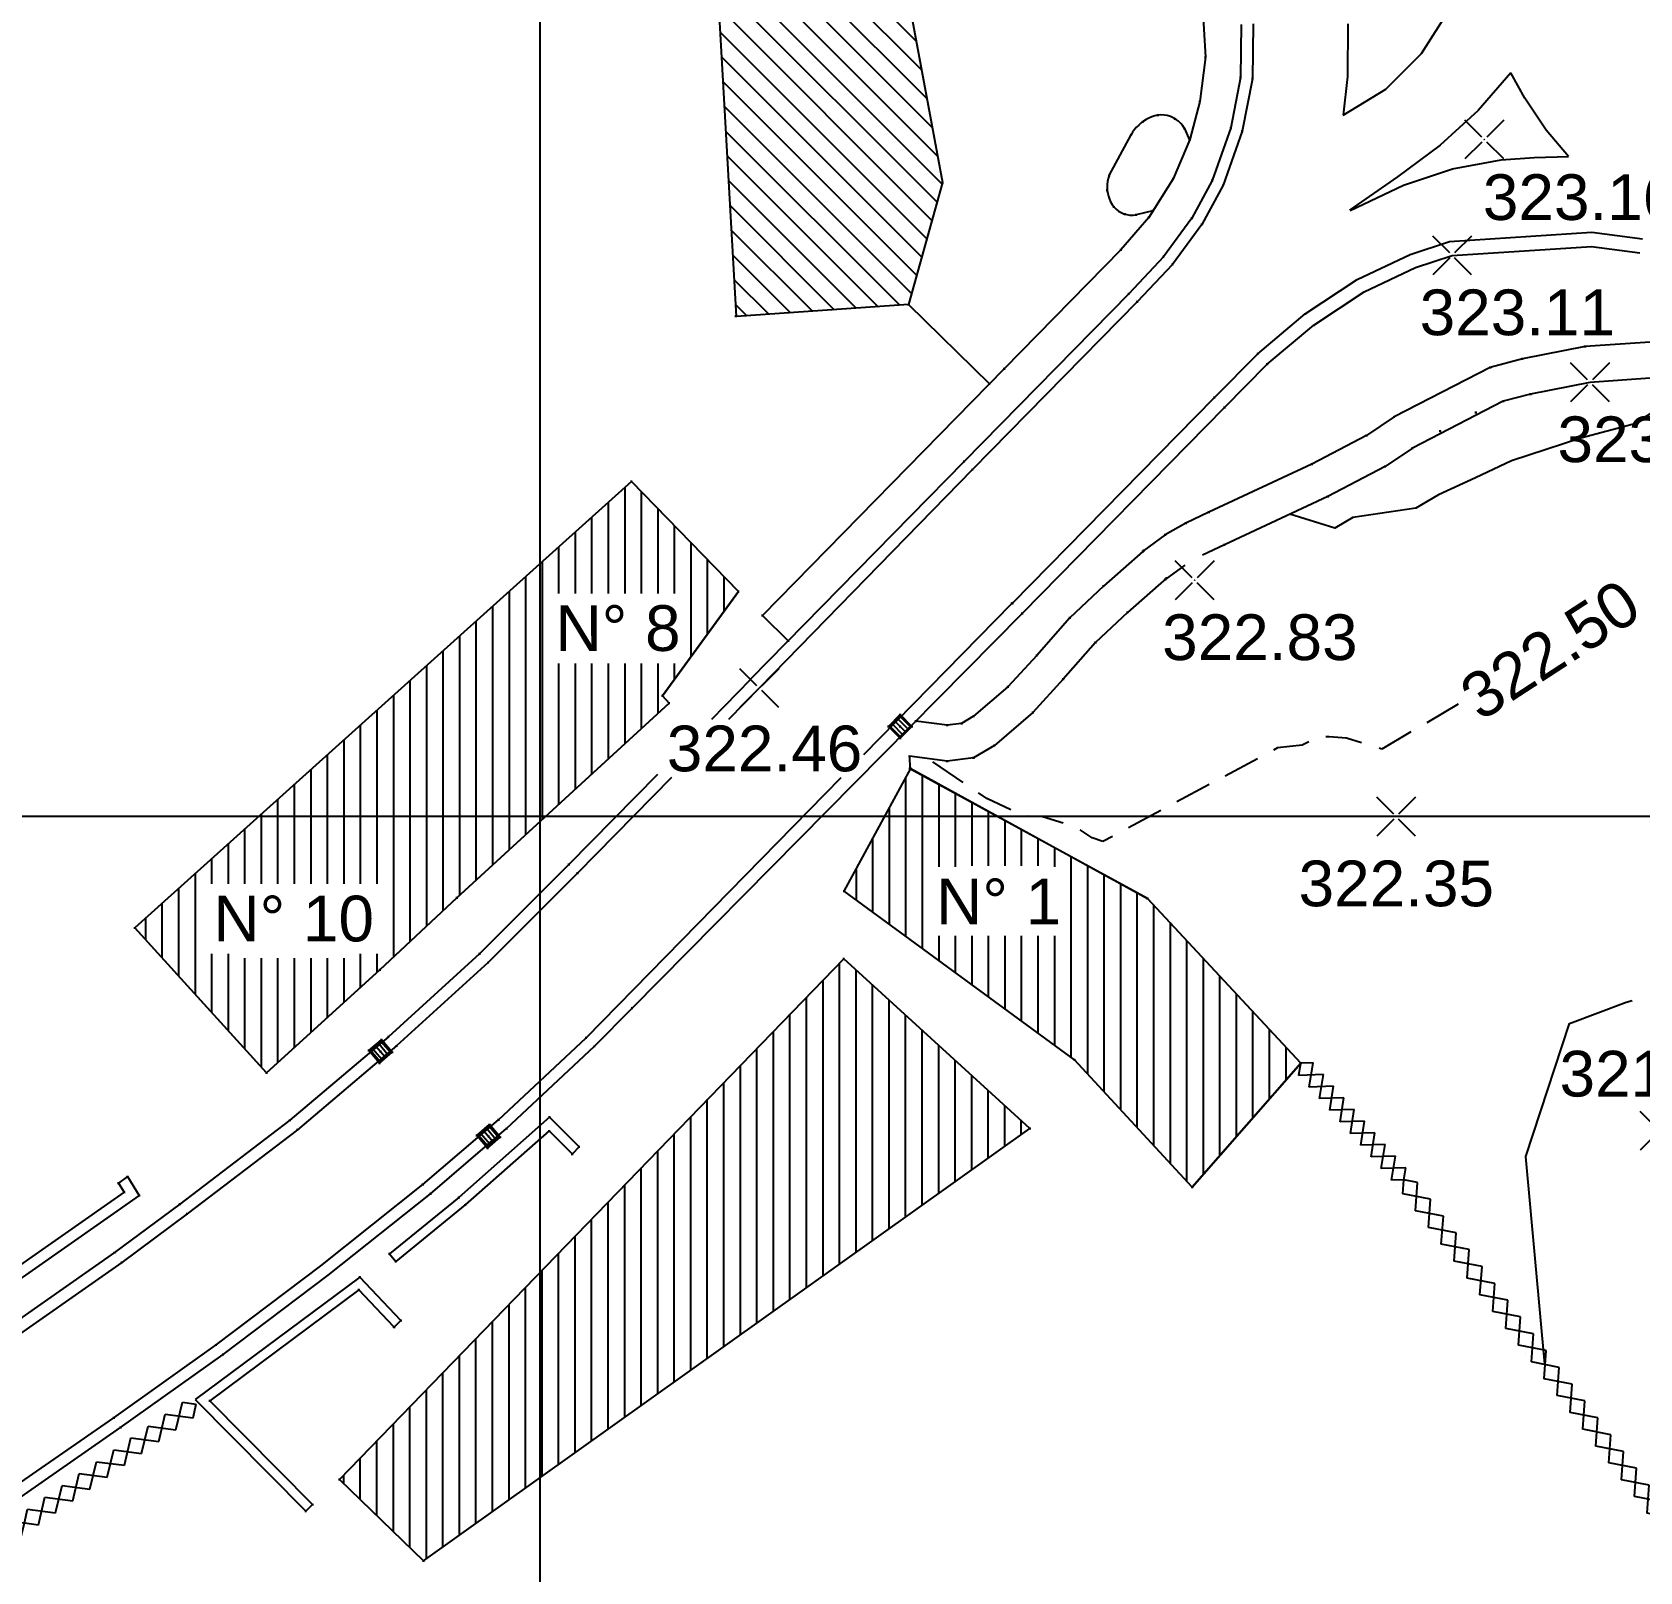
# Model space of a CAD drawing. Extents: x 109417 to 110207, y -57085 to -56659.
# Drawn here: x 109631.1 to 109697, y -56907.7 to -56844.6 of the extents above; entities that cross this region are included whole.
import ezdxf
from ezdxf.enums import TextEntityAlignment as Align

# ---------------------------------------------------------------- set-up
doc = ezdxf.new("R2010")
doc.units = 0
doc.header["$MEASUREMENT"] = 0
doc.linetypes.add('TRATTEGGIATA2', pattern=[0.375, 0.25, -0.125])
for name, color, linetype in [('Bati', 7, 'Continuous'), ('Canalisation', 7, 'Continuous'), ('CLOTURE', 7, 'Continuous'), ('Coordinate', 2, 'Continuous'), ('Curve livello', 2, 'Continuous'), ('curve livello 1m', 2, 'Continuous'), ('LIN018CO', 6, 'Continuous'), ('LIN035CO', 1, 'Continuous'), ('TEXT035', 1, 'Continuous'), ('Voirie', 7, 'Continuous')]:
    doc.layers.add(name, color=color, linetype=linetype)
doc.styles.add('ARIAL', font='arial.ttf')

# ---------------------------------------------------------------- blocks, each defined once
blk = doc.blocks.new('GRILLAGE')
at = {"color": 0}
for p, q in [((0, 0.385), (0, 0.385)), ((0, 0), (0.385, 0.385)), ((0, 0), (0.385, -0.385)), ((0.385, 0.385), (1.16, -0.385)), ((0.385, -0.385), (1.16, 0.385)), ((1.16, -0.385), (1.93, 0.385)), ((1.16, 0.385), (1.93, -0.385)), ((1.93, 0.385), (2.705, -0.385)), ((1.93, -0.385), (2.705, 0.385)), ((2.705, -0.385), (3.475, 0.385)), ((2.705, 0.385), (3.475, -0.385)), ((3.475, 0.385), (4.255, -0.385)), ((3.475, -0.385), (4.255, 0.385)), ((4.255, -0.385), (5.025, 0.385)), ((4.255, 0.385), (5.025, -0.385)), ((5.025, 0.385), (5.8, -0.385)), ((5.025, -0.385), (5.8, 0.385)), ((5.8, -0.385), (6.57, 0.385)), ((5.8, 0.385), (6.57, -0.385)), ((6.57, 0.385), (7.345, -0.385)), ((6.57, -0.385), (7.345, 0.385)), ((7.345, 0.385), (7.73, 0)), ((7.345, -0.385), (7.73, 0))]:
    blk.add_line(p, q, dxfattribs=at)
blk = doc.blocks.new('INVISIBLE')
at = {"color": 0}
for p, q in [((-0.037, 0), (0.037, 0)), ((0, -0.037), (0, 0.037))]:
    blk.add_line(p, q, dxfattribs=at)
at = {"flags": 1}
for tag, p in [('POINTNUMBER', (0, 0)), ('COMMENT', (0, -1.25))]:
    blk.add_attdef(tag, p, '', height=1, dxfattribs=at)
blk = doc.blocks.new('quote')
at = {"layer": 'LIN018CO'}
for p, q in [((0.0007, 0.0007), (-0.0007, -0.0007)), ((0.0007, -0.0007), (-0.0007, 0.0007))]:
    blk.add_line(p, q, dxfattribs=at)
at = {"layer": 'LIN035CO'}
for p, q in [((-0.0133, 0.0133), (-0.1061, 0.1061)), ((0.1061, 0.1061), (0.0133, 0.0133)), ((-0.0133, -0.0133), (-0.1061, -0.1061)), ((0.1061, -0.1061), (0.0133, -0.0133))]:
    blk.add_line(p, q, dxfattribs=at)
at = {"layer": 'TEXT035', "style": 'ARIAL'}
blk.add_attdef('VALORE', text='', height=0.25, dxfattribs=at).set_placement((0, 0.3299), align=Align.CENTER)

msp = doc.modelspace()

# ---------------------------------------------------------------- hatches: boundary and pattern name
at = {"layer": 'Bati'}
h = msp.add_hatch(dxfattribs=at)
h.set_pattern_fill('VERTICAL', color=0, angle=-90, style=0, pattern_type=0)
h.set_pattern_definition([(315, (109699.3919, -56900.9921), (0.478947, 0.478947), [])])
h.paths.add_polyline_path([(109658.601, -56832.344), (109662.717, -56830.624), (109663.03, -56830.486), (109666.952, -56843.034), (109668.396, -56850.764), (109666.994, -56855.767), (109659.943, -56856.252)])
h = msp.add_hatch(dxfattribs=at)
h.set_pattern_fill('VIDE', color=0, angle=-90, style=0, pattern_type=0)
h.set_pattern_definition([(270, (109699.3919, -56900.9921), (0.677333, 8e-09), [])])
h.paths.add_polyline_path([(109671.971, -56889.54), (109664.342, -56882.586), (109643.677, -56903.934), (109647.125, -56907.272)])

# ---------------------------------------------------------------- linework, layer by layer
at = {"layer": 'Bati', "linetype": 'Continuous'}
for p, q in [((109666.952, -56843.034, 323.151), (109668.396, -56850.764, 323.081)), ((109668.396, -56850.764, 323.081), (109666.994, -56855.767, 323.561)), ((109666.994, -56855.767, 323.561), (109659.943, -56856.252, 324.374)), ((109655.641, -56863.015, 323.93), (109660.024, -56867.522, 323.228)), ((109660.024, -56867.522, 323.228), (109656.92, -56871.799, 323.15)), ((109657.183, -56872.1, 322.596), (109648.485, -56880.085, 322.697)), ((109656.92, -56871.799, 323.15), (109657.183, -56872.1, 322.596)), ((109664.36, -56879.809, 322.506), (109667.088, -56874.783, 322.503)), ((109676.792, -56880.11, 322.546), (109667.048, -56874.801, 322.507)), ((109648.485, -56880.085, 322.697), (109645.329, -56883.034, 322.728)), ((109673.807, -56886.725, 322.542), (109664.36, -56879.809, 322.506)), ((109683.081, -56886.872, 322.343), (109676.792, -56880.11, 322.546)), ((109640.69, -56887.257, 323.875), (109635.288, -56881.322, 323.875)), ((109671.971, -56889.54, 322.563), (109664.342, -56882.586, 322.546)), ((109645.329, -56883.034, 322.728), (109640.69, -56887.257, 323.875)), ((109678.631, -56891.945, 322.264), (109673.807, -56886.725, 322.542)), ((109678.631, -56891.945, 322.264), (109683.081, -56886.872, 322.343)), ((109652.286, -56889.08, 322.596), (109648.566, -56892.367, 322.916)), ((109653.496, -56890.293, 322.868), (109652.286, -56889.08, 322.596)), ((109652.269, -56889.643, 322.596), (109648.832, -56892.68, 322.916)), ((109653.206, -56890.583, 322.868), (109652.269, -56889.643, 322.596)), ((109653.496, -56890.293, 322.868), (109653.21, -56890.591, 322.876)), ((109634.617, -56891.787, 323.709), (109634.849, -56892.159, 323.712)), ((109634.991, -56891.517, 323.687), (109634.621, -56891.784, 323.709)), ((109634.991, -56891.517, 323.687), (109635.469, -56892.286, 323.712)), ((109634.849, -56892.159, 323.712), (109620.13, -56902.455, 324.119)), ((109635.469, -56892.286, 323.712), (109620.392, -56902.833, 324.119)), ((109648.566, -56892.367, 322.916), (109645.723, -56894.684, 322.974)), ((109648.832, -56892.68, 322.916), (109645.982, -56895.002, 322.974)), ((109645.723, -56894.684, 322.974), (109645.982, -56895.002, 322.974)), ((109644.513, -56895.642, 322.984), (109637.767, -56900.661, 323.054)), ((109646.191, -56897.41, 322.99), (109644.513, -56895.642, 322.984)), ((109644.468, -56896.161, 322.984), (109638.36, -56900.706, 323.054)), ((109645.908, -56897.678, 322.99), (109644.468, -56896.161, 322.984)), ((109646.191, -56897.41, 322.99), (109645.915, -56897.687, 322.98)), ((109637.767, -56900.661, 323.054), (109642.291, -56905.24, 322.603)), ((109638.36, -56900.706, 323.054), (109642.569, -56904.966, 322.603)), ((109643.677, -56903.934, 323.199), (109647.125, -56907.272, 323.199)), ((109642.569, -56904.966, 322.603), (109642.291, -56905.24, 322.603))]:
    msp.add_line(p, q, dxfattribs=at)
at = {"layer": 'Bati', "color": 0}
for p, q in [((109655.365, -56863.263), (109655.365, -56867.605)), ((109656.043, -56863.428), (109656.043, -56867.605)), ((109654.688, -56863.872), (109654.688, -56867.605)), ((109656.72, -56864.124), (109656.72, -56867.605)), ((109654.011, -56864.482), (109654.011, -56867.605)), ((109657.397, -56864.821), (109657.397, -56867.605)), ((109653.333, -56865.091), (109653.333, -56867.605)), ((109658.075, -56865.517), (109658.075, -56870.208)), ((109652.656, -56865.7), (109652.656, -56867.605)), ((109658.752, -56866.214), (109658.752, -56869.275)), ((109651.301, -56866.919), (109651.301, -56877.5)), ((109651.979, -56866.309), (109651.979, -56876.878)), ((109659.429, -56866.91), (109659.429, -56868.342)), ((109650.624, -56867.528), (109650.624, -56878.122)), ((109649.947, -56868.137), (109649.947, -56878.743)), ((109649.269, -56868.746), (109649.269, -56879.365)), ((109648.592, -56869.356), (109648.592, -56879.987)), ((109647.915, -56869.965), (109647.915, -56880.618)), ((109647.237, -56870.574), (109647.237, -56881.251)), ((109652.656, -56870.477), (109652.656, -56876.256)), ((109653.333, -56870.477), (109653.333, -56875.634)), ((109654.011, -56870.477), (109654.011, -56875.013)), ((109654.688, -56870.477), (109654.688, -56874.391)), ((109655.365, -56870.477), (109655.365, -56873.769)), ((109656.043, -56870.477), (109656.043, -56873.147)), ((109656.72, -56870.477), (109656.72, -56872.525)), ((109657.397, -56870.477), (109657.397, -56871.142)), ((109646.56, -56871.183), (109646.56, -56881.884)), ((109645.883, -56871.792), (109645.883, -56882.517)), ((109645.205, -56872.402), (109645.205, -56879.513)), ((109644.528, -56873.011), (109644.528, -56879.513)), ((109643.851, -56873.62), (109643.851, -56879.513)), ((109642.496, -56874.839), (109642.496, -56879.513)), ((109643.173, -56874.229), (109643.173, -56879.513)), ((109641.819, -56875.448), (109641.819, -56879.513)), ((109666.88, -56875.167), (109666.88, -56881.654)), ((109667.557, -56875.04), (109667.557, -56882.149)), ((109668.235, -56875.412), (109668.235, -56878.819)), ((109641.141, -56876.057), (109641.141, -56879.513)), ((109668.912, -56875.784), (109668.912, -56878.819)), ((109669.589, -56876.156), (109669.589, -56878.777)), ((109640.464, -56876.666), (109640.464, -56879.513)), ((109666.203, -56876.415), (109666.203, -56881.158)), ((109670.267, -56876.528), (109670.267, -56878.777)), ((109639.787, -56877.275), (109639.787, -56879.513)), ((109670.944, -56876.9), (109670.944, -56878.777)), ((109671.621, -56877.271), (109671.621, -56878.777)), ((109639.109, -56877.885), (109639.109, -56879.513)), ((109665.525, -56877.663), (109665.525, -56880.662)), ((109672.299, -56877.643), (109672.299, -56878.777)), ((109672.976, -56878.015), (109672.976, -56878.819)), ((109638.432, -56878.494), (109638.432, -56879.513)), ((109673.653, -56878.387), (109673.653, -56886.612)), ((109674.331, -56878.759), (109674.331, -56887.291)), ((109637.755, -56879.103), (109637.755, -56884.032)), ((109664.848, -56878.911), (109664.848, -56880.166)), ((109675.008, -56879.13), (109675.008, -56888.024)), ((109637.077, -56879.712), (109637.077, -56883.288)), ((109675.685, -56879.502), (109675.685, -56888.757)), ((109676.363, -56879.874), (109676.363, -56889.49)), ((109636.4, -56880.322), (109636.4, -56882.544)), ((109677.04, -56880.376), (109677.04, -56890.223)), ((109635.723, -56880.931), (109635.723, -56881.8)), ((109677.717, -56881.105), (109677.717, -56890.956)), ((109668.235, -56881.644), (109668.235, -56882.645)), ((109668.912, -56881.644), (109668.912, -56883.141)), ((109669.589, -56881.644), (109669.589, -56883.637)), ((109670.267, -56881.644), (109670.267, -56884.133)), ((109670.944, -56881.644), (109670.944, -56884.629)), ((109671.621, -56881.644), (109671.621, -56885.125)), ((109672.299, -56881.644), (109672.299, -56885.621)), ((109672.976, -56881.644), (109672.976, -56886.116)), ((109678.395, -56881.833), (109678.395, -56891.689)), ((109638.432, -56882.385), (109638.432, -56884.776)), ((109639.109, -56882.385), (109639.109, -56885.52)), ((109639.787, -56882.558), (109639.787, -56886.264)), ((109640.464, -56882.558), (109640.464, -56887.008)), ((109641.141, -56882.558), (109641.141, -56886.846)), ((109641.819, -56882.558), (109641.819, -56886.23)), ((109642.496, -56882.558), (109642.496, -56885.613)), ((109643.173, -56882.558), (109643.173, -56884.997)), ((109643.851, -56882.558), (109643.851, -56884.38)), ((109644.528, -56882.385), (109644.528, -56883.763)), ((109645.205, -56882.385), (109645.205, -56883.147)), ((109679.072, -56882.561), (109679.072, -56891.443)), ((109679.749, -56883.289), (109679.749, -56890.67)), ((109680.427, -56884.018), (109680.427, -56889.898)), ((109681.104, -56884.746), (109681.104, -56889.126)), ((109681.781, -56885.474), (109681.781, -56888.354)), ((109682.459, -56886.203), (109682.459, -56887.582))]:
    msp.add_line(p, q, dxfattribs=at)
at = {"layer": 'Bati', "linetype": 'Continuous'}
for points in [[(109658.601, -56832.344, 325.217), (109662.717, -56830.624, 325.217), (109663.03, -56830.486, 325.067), (109666.952, -56843.034, 323.151), (109668.396, -56850.764, 323.081), (109666.994, -56855.767, 323.561), (109659.943, -56856.252, 324.374), (109658.601, -56832.344, 325.217)], [(109635.288, -56881.322, 323.875), (109640.69, -56887.257, 323.875), (109645.329, -56883.034, 322.728), (109648.485, -56880.085, 322.697), (109657.183, -56872.1, 322.596), (109656.92, -56871.799, 323.15), (109660.024, -56867.522, 323.228), (109655.641, -56863.015, 323.93), (109635.288, -56881.322, 323.875)], [(109678.631, -56891.945, 322.264), (109673.807, -56886.725, 322.542), (109664.36, -56879.809, 322.506), (109667.088, -56874.783, 322.503), (109676.792, -56880.11, 322.546), (109683.081, -56886.872, 322.343), (109678.631, -56891.945, 322.264)], [(109671.971, -56889.54, 322.563), (109664.342, -56882.586, 322.546), (109643.677, -56903.934, 323.199), (109647.125, -56907.272, 323.199), (109671.971, -56889.54, 322.563)]]:
    msp.add_polyline3d(points, dxfattribs=at)
at = {"layer": 'Canalisation', "linetype": 'Continuous'}
for p, q in [((109666.176, -56873.056), (109666.658, -56872.575)), ((109666.247, -56873.056), (109666.658, -56872.646)), ((109666.452, -56872.851), (109666.862, -56873.261)), ((109666.559, -56872.745), (109666.968, -56873.155)), ((109667.138, -56873.056), (109666.658, -56872.575)), ((109666.658, -56872.646), (109667.067, -56873.056)), ((109666.657, -56873.537), (109666.176, -56873.056)), ((109666.657, -56873.466), (109666.247, -56873.056)), ((109666.336, -56872.967), (109666.745, -56873.378)), ((109667.067, -56873.056), (109666.657, -56873.466)), ((109666.657, -56873.537), (109667.138, -56873.056)), ((109644.878, -56886.348), (109645.393, -56885.904)), ((109644.948, -56886.353), (109645.388, -56885.975)), ((109645.388, -56885.975), (109645.766, -56886.415)), ((109645.837, -56886.42), (109645.393, -56885.904)), ((109645.321, -56886.863), (109644.878, -56886.348)), ((109645.326, -56886.793), (109644.948, -56886.353)), ((109645.043, -56886.272), (109645.421, -56886.711)), ((109645.168, -56886.164), (109645.546, -56886.604)), ((109645.282, -56886.066), (109645.66, -56886.506)), ((109645.321, -56886.863), (109645.837, -56886.42)), ((109645.766, -56886.415), (109645.326, -56886.793)), ((109649.306, -56889.827), (109649.823, -56889.386)), ((109649.747, -56890.344), (109649.306, -56889.827)), ((109649.376, -56889.833), (109649.818, -56889.456)), ((109649.753, -56890.274), (109649.376, -56889.833)), ((109649.471, -56889.751), (109649.848, -56890.193)), ((109649.597, -56889.644), (109649.973, -56890.086)), ((109649.711, -56889.547), (109650.088, -56889.988)), ((109649.747, -56890.344), (109650.265, -56889.903)), ((109650.194, -56889.897), (109649.753, -56890.274)), ((109649.818, -56889.456), (109650.194, -56889.897)), ((109650.265, -56889.903), (109649.823, -56889.386))]:
    msp.add_line(p, q, dxfattribs=at)
at = {"layer": 'Coordinate'}
for p, q in [((109651.885, -56699.754), (109651.885, -57064.686)), ((109850.449, -56876.75), (109586.949, -56876.75))]:
    msp.add_line(p, q, dxfattribs=at)
at = {"layer": 'Curve livello'}
msp.add_lwpolyline([(109706.403, -56863.345), (109706.025, -56863.058), (109705.337, -56862.673), (109701.639, -56859.322), (109698.6, -56859.511), (109696.72, -56860.671), (109694.559, -56861.24), (109691.717, -56862.175), (109690.232, -56862.865), (109688.723, -56863.565), (109687.791, -56864.112), (109685.204, -56864.497), (109684.466, -56864.931), (109682.622, -56864.362)], dxfattribs=at)
at = {"layer": 'Curve livello', "color": 7}
msp.add_lwpolyline([(109693.083, -56899.206), (109692.297, -56890.692), (109694.097, -56885.241), (109696.408, -56884.361), (109696.655, -56884.294)], dxfattribs=at)
at = {"layer": 'curve livello 1m', "color": 152, "linetype": 'TRATTEGGIATA2', "ltscale": 6, "flags": 128}
msp.add_lwpolyline([(109689.531, -56872.146), (109686.397, -56873.988), (109684.954, -56873.542), (109684.237, -56873.485), (109683.804, -56873.489), (109683.138, -56873.834), (109682.127, -56873.943), (109674.961, -56877.782), (109674.526, -56877.634), (109674.4, -56877.55), (109674.234, -56877.439), (109673.808, -56877.157), (109672.497, -56876.769), (109671.732, -56876.732), (109670.21, -56876.015), (109667.8, -56874.382), (109667.8, -56874.3)], dxfattribs=at)
at = {"layer": 'Voirie', "linetype": 'Continuous'}
for p, q in [((109679.041, -56843.328, 323.616), (109679.169, -56845.62, 323.51)), ((109688.021, -56845.468, 323.427), (109689.204, -56843.628, 323.389)), ((109680.639, -56844.282, 323.583), (109680.612, -56846.454, 323.488)), ((109681.119, -56844.256, 323.583), (109681.091, -56846.503, 323.488)), ((109685.001, -56844.248, 323.631), (109684.985, -56846.417, 323.546)), ((109679.169, -56845.62, 323.51), (109678.935, -56847.436, 323.425)), ((109686.559, -56846.927, 323.449), (109688.021, -56845.468, 323.427)), ((109680.612, -56846.454, 323.488), (109680.215, -56848.523, 323.38)), ((109681.091, -56846.503, 323.488), (109680.679, -56848.649, 323.38)), ((109684.985, -56846.417, 323.546), (109684.81, -56847.995, 323.482)), ((109691.69, -56846.262, 323.23), (109690.354, -56847.811, 323.283)), ((109692.262, -56847.297, 323.197), (109691.69, -56846.262, 323.23)), ((109684.81, -56847.995, 323.482), (109686.559, -56846.927, 323.449)), ((109678.935, -56847.436, 323.425), (109678.531, -56849.001, 323.36)), ((109690.354, -56847.811, 323.283), (109688.796, -56849.224, 323.314)), ((109693.129, -56848.614, 323.157), (109692.262, -56847.297, 323.197)), ((109675.223, -56850.477, 323.243), (109676.119, -56848.802, 323.346)), ((109678.531, -56849.001, 323.36), (109677.841, -56850.605, 323.296)), ((109678.317, -56848.55, 323.408), (109678.51, -56849.02, 323.369)), ((109680.215, -56848.523, 323.38), (109679.449, -56850.679, 323.272)), ((109680.679, -56848.649, 323.38), (109679.889, -56850.875, 323.272)), ((109694.047, -56849.696, 323.113), (109693.129, -56848.614, 323.157)), ((109688.796, -56849.224, 323.314), (109687.036, -56850.53, 323.316)), ((109691.286, -56849.833, 323.198), (109692.645, -56849.731, 323.155)), ((109692.645, -56849.731, 323.155), (109694.047, -56849.696, 323.113)), ((109687.286, -56850.863, 323.279), (109689.3, -56850.196, 323.25)), ((109689.3, -56850.196, 323.25), (109691.286, -56849.833, 323.198)), ((109677.841, -56850.605, 323.296), (109676.842, -56852.192, 323.195)), ((109679.449, -56850.679, 323.272), (109678.612, -56852.223, 323.197)), ((109679.889, -56850.875, 323.272), (109679.018, -56852.481, 323.197)), ((109687.036, -56850.53, 323.316), (109685.08, -56851.895, 323.285)), ((109685.098, -56851.902, 323.28), (109687.286, -56850.863, 323.279)), ((109676.842, -56852.192, 323.195), (109675.699, -56853.517, 323.13)), ((109677.016, -56851.915, 323.213), (109676.326, -56852.08, 323.219)), ((109678.612, -56852.223, 323.197), (109677.443, -56853.809, 323.118)), ((109679.018, -56852.481, 323.197), (109677.812, -56854.117, 323.118)), ((109689.169, -56853.175, 323.106), (109695.007, -56852.801, 323.025)), ((109695.007, -56852.801, 323.025), (109697.078, -56853.066, 322.997)), ((109675.699, -56853.517, 323.13), (109670.922, -56858.399, 322.828)), ((109685.388, -56854.735, 323.15), (109687.556, -56853.705, 323.136)), ((109687.556, -56853.705, 323.136), (109689.169, -56853.175, 323.106)), ((109687.772, -56854.245, 323.136), (109689.28, -56853.749, 323.106)), ((109689.28, -56853.749, 323.106), (109694.989, -56853.383, 323.025)), ((109694.989, -56853.383, 323.025), (109696.98, -56853.638, 322.997)), ((109677.443, -56853.809, 323.118), (109676.024, -56855.317, 323.03)), ((109677.812, -56854.117, 323.118), (109676.37, -56855.65, 323.03)), ((109685.674, -56855.241, 323.15), (109687.772, -56854.245, 323.136)), ((109683.258, -56856.148, 323.137), (109685.388, -56854.735, 323.15)), ((109676.024, -56855.317, 323.03), (109669.274, -56862.195, 322.631)), ((109676.37, -56855.65, 323.03), (109669.617, -56862.531, 322.631)), ((109683.606, -56856.613, 323.137), (109685.674, -56855.241, 323.15)), ((109666.994, -56855.767, 323.561), (109670.314, -56859.02, 322.812)), ((109681.311, -56857.778, 323.094), (109683.258, -56856.148, 323.137)), ((109681.704, -56858.205, 323.094), (109683.606, -56856.613, 323.137)), ((109694.735, -56857.483, 323.127), (109692.161, -56857.989, 323.138)), ((109697.392, -56857.302, 323.099), (109694.735, -56857.483, 323.127)), ((109679.535, -56859.574, 323), (109681.311, -56857.778, 323.094)), ((109679.948, -56859.981, 323), (109681.704, -56858.205, 323.094)), ((109690.843, -56858.34, 323.15), (109686.899, -56860.373, 323.139)), ((109692.161, -56857.989, 323.138), (109690.843, -56858.34, 323.15)), ((109670.922, -56858.399, 322.828), (109661.01, -56868.513, 322.573)), ((109694.929, -56858.953, 323.127), (109692.494, -56859.432, 323.138)), ((109697.398, -56858.785, 323.099), (109694.929, -56858.953, 323.127)), ((109671.259, -56868.005, 322.567), (109679.535, -56859.574, 323)), ((109692.494, -56859.432, 323.138), (109691.378, -56859.729, 323.15)), ((109679.948, -56859.981, 323), (109671.658, -56868.43, 322.572)), ((109691.378, -56859.729, 323.15), (109687.651, -56861.65, 323.139)), ((109686.899, -56860.373, 323.139), (109685.773, -56861.125, 323.134)), ((109685.773, -56861.125, 323.134), (109683.53, -56862.302, 323.072)), ((109687.651, -56861.65, 323.139), (109686.53, -56862.399, 323.134)), ((109669.274, -56862.195, 322.631), (109660.521, -56871.124, 322.456)), ((109683.53, -56862.302, 323.072), (109679.314, -56864.277, 322.877)), ((109669.617, -56862.531, 322.631), (109660.888, -56871.484, 322.456)), ((109686.53, -56862.399, 323.134), (109684.188, -56863.628, 323.072)), ((109684.188, -56863.628, 323.072), (109679.944, -56865.616, 322.877)), ((109679.314, -56864.277, 322.877), (109678.363, -56864.723, 322.859)), ((109678.363, -56864.723, 322.859), (109677.518, -56865.201, 322.829)), ((109677.518, -56865.201, 322.829), (109676.646, -56865.84, 322.802)), ((109679.944, -56865.616, 322.877), (109679.042, -56866.039, 322.859)), ((109676.607, -56865.882, 322.825), (109674.984, -56867.307, 322.785)), ((109678.323, -56866.446, 322.829), (109677.521, -56867.034, 322.802)), ((109674.984, -56867.307, 322.785), (109673.612, -56868.603, 322.735)), ((109677.571, -56866.979, 322.825), (109675.968, -56868.387, 322.785)), ((109665.164, -56874.216, 322.589), (109671.24, -56868.02, 322.572)), ((109655.667, -56884.612, 321.732), (109671.658, -56868.43, 322.572)), ((109661.01, -56868.513, 322.573), (109662.066, -56869.548, 322.487)), ((109673.612, -56868.603, 322.735), (109672.253, -56870.147, 322.678)), ((109675.968, -56868.387, 322.785), (109674.664, -56869.618, 322.735)), ((109672.253, -56870.147, 322.678), (109671.074, -56871.432, 322.61)), ((109674.664, -56869.618, 322.735), (109673.339, -56871.123, 322.678)), ((109660.525, -56871.141, 322.461), (109658.922, -56872.772, 322.483)), ((109660.881, -56871.491, 322.461), (109659.623, -56872.772, 322.478)), ((109671.074, -56871.432, 322.61), (109669.663, -56872.645, 322.562)), ((109673.339, -56871.123, 322.678), (109672.092, -56872.483, 322.61)), ((109668.583, -56873.012, 322.527), (109667.297, -56872.843, 322.343)), ((109669.663, -56872.645, 322.562), (109669.176, -56872.935, 322.55)), ((109672.092, -56872.483, 322.61), (109670.519, -56873.835, 322.562)), ((109669.176, -56872.935, 322.55), (109668.583, -56873.012, 322.527)), ((109670.519, -56873.835, 322.562), (109669.664, -56874.344, 322.55)), ((109667.045, -56874.283, 322.474), (109667.048, -56874.801, 322.507)), ((109668.582, -56874.484, 322.527), (109667.045, -56874.283, 322.474)), ((109669.664, -56874.344, 322.55), (109668.582, -56874.484, 322.527)), ((109656.71, -56875.024, 322.512), (109653.078, -56878.722, 322.561)), ((109657.278, -56875.159, 322.509), (109653.433, -56879.074, 322.561)), ((109653.782, -56885.822, 322.622), (109664.239, -56875.159, 322.592)), ((109653.078, -56878.722, 322.561), (109649.42, -56882.381, 322.634)), ((109653.433, -56879.074, 322.561), (109649.765, -56882.743, 322.634)), ((109649.42, -56882.381, 322.634), (109645.681, -56885.785, 322.673)), ((109649.765, -56882.743, 322.634), (109646.011, -56886.161, 322.673)), ((109654.125, -56886.172, 322.622), (109655.667, -56884.612, 321.732)), ((109645.681, -56885.785, 322.673), (109641.638, -56889.206, 322.735)), ((109650.198, -56889.183, 322.675), (109653.782, -56885.822, 322.622)), ((109646.011, -56886.161, 322.673), (109641.951, -56889.596, 322.735)), ((109650.525, -56889.548, 322.675), (109654.125, -56886.172, 322.622)), ((109641.638, -56889.206, 322.735), (109637.129, -56892.645, 322.794)), ((109647.095, -56891.84, 322.727), (109650.198, -56889.183, 322.675)), ((109641.951, -56889.596, 322.735), (109637.429, -56893.045, 322.794)), ((109647.408, -56892.218, 322.727), (109650.525, -56889.548, 322.675)), ((109642.916, -56895.177, 322.789), (109647.095, -56891.84, 322.727)), ((109643.217, -56895.564, 322.789), (109647.408, -56892.218, 322.727)), ((109637.129, -56892.645, 322.794), (109634.457, -56894.632, 322.853)), ((109637.429, -56893.045, 322.794), (109634.75, -56895.037, 322.853)), ((109634.457, -56894.632, 322.853), (109627.802, -56899.294, 322.988)), ((109634.75, -56895.037, 322.853), (109628.088, -56899.704, 322.988)), ((109638.615, -56898.418, 322.872), (109642.916, -56895.177, 322.789)), ((109638.905, -56898.813, 322.872), (109643.217, -56895.564, 322.789)), ((109634.424, -56901.4, 322.944), (109638.615, -56898.418, 322.872)), ((109634.706, -56901.801, 322.944), (109638.905, -56898.813, 322.872)), ((109629.896, -56904.556, 323.041), (109634.424, -56901.4, 322.944)), ((109630.175, -56904.959, 323.041), (109634.706, -56901.801, 322.944))]:
    msp.add_line(p, q, dxfattribs=at)
for points in [[(109677.215, -56847.996, 323.412), (109677.091, -56848.027, 323.406), (109676.97, -56848.067, 323.4), (109676.853, -56848.117, 323.394), (109676.74, -56848.175, 323.388), (109676.631, -56848.243, 323.382), (109676.529, -56848.318, 323.376), (109676.432, -56848.402, 323.37), (109676.342, -56848.492, 323.364), (109676.26, -56848.59, 323.358), (109676.185, -56848.693, 323.352), (109676.119, -56848.802, 323.346)], [(109678.317, -56848.55, 323.408), (109678.247, -56848.44, 323.408), (109678.163, -56848.339, 323.409), (109678.069, -56848.249, 323.409), (109677.964, -56848.17, 323.41), (109677.851, -56848.104, 323.41), (109677.731, -56848.053, 323.41), (109677.605, -56848.016, 323.411), (109677.476, -56847.994, 323.411), (109677.346, -56847.987, 323.412), (109677.215, -56847.996, 323.412)], [(109675.223, -56850.477, 323.243), (109675.185, -56850.594, 323.24), (109675.157, -56850.715, 323.237), (109675.141, -56850.837, 323.235), (109675.136, -56850.96, 323.232), (109675.143, -56851.084, 323.229), (109675.162, -56851.206, 323.225), (109675.192, -56851.326, 323.222), (109675.232, -56851.442, 323.219), (109675.284, -56851.554, 323.217), (109675.346, -56851.661, 323.214), (109675.417, -56851.762, 323.211)], [(109675.417, -56851.762, 323.211), (109675.506, -56851.851, 323.212), (109675.606, -56851.928, 323.213), (109675.714, -56851.991, 323.214), (109675.83, -56852.041, 323.215), (109675.951, -56852.074, 323.216), (109676.076, -56852.092, 323.217), (109676.201, -56852.094, 323.218), (109676.326, -56852.08, 323.219)]]:
    msp.add_polyline3d(points, dxfattribs=at)

# ---------------------------------------------------------------- block references
ref = msp.add_blockref('quote', (109690.603, -56848.999, -161.658), dxfattribs=dict(xscale=7.500000000000001, yscale=7.500000000000001, zscale=7.500000000000001, rotation=6.832412538883198e-07))
ref.add_attrib('VALORE', '323.16', dxfattribs={"layer": 'TEXT035', "height": 1.875, "rotation": 0, "style": 'ARIAL'}).set_placement((109694.545, -56852.297, -161.658), align=Align.CENTER)
ref = msp.add_blockref('quote', (109689.28, -56853.749, 323.106), dxfattribs=dict(xscale=7.500000000000001, yscale=7.500000000000001, zscale=7.500000000000001, rotation=6.832412538883198e-07))
ref.add_attrib('VALORE', '323.11', dxfattribs={"layer": 'TEXT035', "height": 1.875, "rotation": 0, "style": 'ARIAL'}).set_placement((109691.954, -56857.02, 323.106), align=Align.CENTER)
ref = msp.add_blockref('quote', (109694.929, -56858.953, 323.127), dxfattribs=dict(xscale=7.500000000000001, yscale=7.500000000000001, zscale=7.500000000000001, rotation=6.832412538883198e-07))
ref.add_attrib('VALORE', '323.13', dxfattribs={"layer": 'TEXT035', "height": 1.875, "rotation": 0, "style": 'ARIAL'}).set_placement((109697.603, -56862.224, 323.127), align=Align.CENTER)
ref = msp.add_blockref('quote', (109678.726, -56867.069, 322.829), dxfattribs=dict(xscale=7.500000000000001, yscale=7.500000000000001, zscale=7.500000000000001, rotation=6.832412538883198e-07))
ref.add_attrib('VALORE', '322.83', dxfattribs={"layer": 'TEXT035', "height": 1.875, "rotation": 0, "style": 'ARIAL'}).set_placement((109681.4, -56870.339, 322.829), align=Align.CENTER)
ref = msp.add_blockref('quote', (109660.881, -56871.491, 322.461), dxfattribs=dict(xscale=7.500000000000001, yscale=7.500000000000001, zscale=7.500000000000001, rotation=6.832412538883198e-07))
ref.add_attrib('VALORE', '322.46', dxfattribs={"layer": 'TEXT035', "height": 1.875, "rotation": 0, "style": 'ARIAL'}).set_placement((109661.098, -56874.901, 322.461), align=Align.CENTER)
ref = msp.add_blockref('quote', (109686.988, -56876.76, 322.347), dxfattribs=dict(xscale=7.500000000000001, yscale=7.500000000000001, zscale=7.500000000000001, rotation=6.832412538883198e-07))
ref.add_attrib('VALORE', '322.35', dxfattribs={"layer": 'TEXT035', "height": 1.875, "rotation": 0, "style": 'ARIAL'}).set_placement((109686.992, -56880.434, 322.347), align=Align.CENTER)
ref = msp.add_blockref('quote', (109697.786, -56889.642, 321.82), dxfattribs=dict(xscale=7.500000000000001, yscale=7.500000000000001, zscale=7.500000000000001, rotation=6.832412538883198e-07))
ref.add_attrib('VALORE', '321.82', dxfattribs={"layer": 'TEXT035', "height": 1.875, "rotation": 0, "style": 'ARIAL'}).set_placement((109697.688, -56888.234, 321.82), align=Align.CENTER)
at = {"layer": 'Bati'}
for p in [(109668.396, -56850.764, 323.081), (109666.994, -56855.767, 323.561), (109659.92, -56856.241, 324.27), (109655.641, -56863.015, 323.93), (109660.024, -56867.522, 323.228), (109656.92, -56871.799, 323.15), (109657.183, -56872.1, 322.596), (109667.048, -56874.801, 322.507), (109667.088, -56874.783, 322.503), (109648.485, -56880.085, 322.697), (109664.36, -56879.809, 322.506), (109676.792, -56880.11, 322.546), (109635.288, -56881.322, 323.875), (109664.342, -56882.586, 322.546), (109645.329, -56883.034, 322.728), (109673.807, -56886.725, 322.542), (109640.69, -56887.257, 323.875), (109683.081, -56886.872, 322.343), (109652.286, -56889.08, 322.596), (109652.269, -56889.643, 322.596), (109671.971, -56889.54, 322.563), (109653.206, -56890.583, 322.868), (109653.496, -56890.293, 322.868), (109634.617, -56891.787, 323.709), (109634.991, -56891.517, 323.687), (109678.631, -56891.945, 322.264), (109634.849, -56892.159, 323.712), (109635.469, -56892.286, 323.712), (109648.566, -56892.367, 322.916), (109648.832, -56892.68, 322.916), (109645.723, -56894.684, 322.974), (109645.982, -56895.002, 322.974), (109644.513, -56895.642, 322.984), (109644.468, -56896.161, 322.984), (109645.908, -56897.678, 322.99), (109646.191, -56897.41, 322.99), (109638.36, -56900.706, 323.054), (109643.677, -56903.934, 323.199), (109642.569, -56904.966, 322.603), (109642.291, -56905.24, 322.603), (109647.125, -56907.272, 323.199)]:
    msp.add_blockref('INVISIBLE', p, dxfattribs=at)
at = {"layer": 'Bati', "color": 3}
for p in [(109653.21, -56890.591, 322.876), (109634.621, -56891.784, 323.709), (109645.915, -56897.687, 322.98)]:
    msp.add_blockref('INVISIBLE', p, dxfattribs=at)
at = {"layer": 'Canalisation'}
for p in [(109666.452, -56872.851), (109666.559, -56872.745), (109666.658, -56872.575), (109666.658, -56872.646), (109666.176, -56873.056), (109666.247, -56873.056), (109666.336, -56872.967), (109666.657, -56873.466), (109666.657, -56873.537), (109666.657, -56873.056, 322.428), (109666.745, -56873.378), (109666.862, -56873.261), (109666.968, -56873.155), (109667.067, -56873.056), (109667.138, -56873.056), (109645.282, -56886.066), (109645.388, -56885.975), (109645.393, -56885.904), (109644.878, -56886.348), (109644.948, -56886.353), (109645.043, -56886.272), (109645.168, -56886.164), (109645.357, -56886.384, 322.648), (109645.421, -56886.711), (109645.546, -56886.604), (109645.66, -56886.506), (109645.766, -56886.415), (109645.837, -56886.42), (109645.321, -56886.863), (109645.326, -56886.793), (109649.306, -56889.827), (109649.376, -56889.833), (109649.471, -56889.751), (109649.597, -56889.644), (109649.711, -56889.547), (109649.785, -56889.865, 322.653), (109649.818, -56889.456), (109649.823, -56889.386), (109650.088, -56889.988), (109650.194, -56889.897), (109650.265, -56889.903), (109649.747, -56890.344), (109649.753, -56890.274), (109649.848, -56890.193), (109649.973, -56890.086)]:
    msp.add_blockref('INVISIBLE', p, dxfattribs=at)
at = {"layer": 'CLOTURE', "xscale": 0.8241422812637442, "rotation": 131.4364232639941}
msp.add_blockref('GRILLAGE', (109687.297, -56891.648, 322.164), dxfattribs=at)
at = {"layer": 'CLOTURE', "row_count": 1, "column_count": 2, "row_spacing": 0}
for p, xscale, rotation, column_spacing in [((109697.848, -56905.43, 321.865), 1.122707092889652, 127.4363466749401, 8.678525849406423), ((109623.72, -56910.581, 323.245), 1.107582473042629, 34.65157694035418, 8.561612537741917)]:
    msp.add_blockref('GRILLAGE', p, dxfattribs=dict(at, xscale=xscale, rotation=rotation, column_spacing=column_spacing))
at = {"layer": 'Voirie'}
for p in [(109679.169, -56845.62, 323.51), (109680.612, -56846.454, 323.488), (109681.091, -56846.503, 323.488), (109678.935, -56847.436, 323.425), (109676.599, -56848.265, 323.396), (109677.215, -56847.996, 323.412), (109677.921, -56848.143, 323.413), (109680.215, -56848.523, 323.38), (109676.119, -56848.802, 323.346), (109678.317, -56848.55, 323.408), (109678.51, -56849.02, 323.369), (109678.514, -56849.008, 323.368), (109678.531, -56849.001, 323.36), (109680.679, -56848.649, 323.38), (109675.223, -56850.477, 323.243), (109675.142, -56851.072, 323.226), (109677.84, -56850.616, 323.287), (109677.841, -56850.605, 323.296), (109679.449, -56850.679, 323.272), (109679.889, -56850.875, 323.272), (109675.417, -56851.762, 323.211), (109675.871, -56852.054, 323.203), (109676.326, -56852.08, 323.219), (109676.842, -56852.192, 323.195), (109677.016, -56851.915, 323.213), (109678.612, -56852.223, 323.197), (109679.018, -56852.481, 323.197), (109675.699, -56853.517, 323.13), (109677.443, -56853.809, 323.118), (109677.812, -56854.117, 323.118), (109676.024, -56855.317, 323.03), (109676.37, -56855.65, 323.03), (109683.258, -56856.148, 323.137), (109683.606, -56856.613, 323.137), (109694.735, -56857.483, 323.127), (109670.922, -56858.399, 322.828), (109681.311, -56857.778, 323.094), (109681.704, -56858.205, 323.094), (109690.843, -56858.34, 323.15), (109692.161, -56857.989, 323.138), (109670.314, -56859.02, 322.812), (109679.535, -56859.574, 323), (109691.378, -56859.729, 323.15), (109692.494, -56859.432, 323.138), (109679.948, -56859.981, 323), (109686.899, -56860.373, 323.139), (109690.251, -56860.186, 323.159), (109688.796, -56860.951, 323.145), (109685.773, -56861.125, 323.134), (109687.651, -56861.65, 323.139), (109669.274, -56862.195, 322.631), (109683.53, -56862.302, 323.072), (109669.617, -56862.531, 322.631), (109686.53, -56862.399, 323.134), (109684.188, -56863.628, 323.072), (109679.314, -56864.277, 322.877), (109678.363, -56864.723, 322.859), (109677.518, -56865.201, 322.829), (109679.944, -56865.616, 322.877), (109676.607, -56865.882, 322.825), (109676.646, -56865.84, 322.802), (109674.984, -56867.307, 322.785), (109677.521, -56867.034, 322.802), (109677.571, -56866.979, 322.825), (109671.24, -56868.02, 322.572), (109671.259, -56868.005, 322.567), (109661.01, -56868.513, 322.573), (109671.658, -56868.43, 322.572), (109673.612, -56868.603, 322.735), (109675.968, -56868.387, 322.785), (109662.066, -56869.548, 322.487), (109672.253, -56870.147, 322.678), (109674.664, -56869.618, 322.735), (109671.074, -56871.432, 322.61), (109673.339, -56871.123, 322.678), (109667.297, -56872.843, 322.343), (109669.663, -56872.645, 322.562), (109672.092, -56872.483, 322.61), (109668.583, -56873.012, 322.527), (109669.176, -56872.935, 322.55), (109670.519, -56873.835, 322.562), (109667.045, -56874.283, 322.474), (109668.582, -56874.484, 322.527), (109669.664, -56874.344, 322.55), (109653.078, -56878.722, 322.561), (109653.433, -56879.074, 322.561), (109649.42, -56882.381, 322.634), (109649.765, -56882.743, 322.634), (109655.667, -56884.612, 321.732), (109645.681, -56885.785, 322.673), (109653.782, -56885.822, 322.622), (109646.011, -56886.161, 322.673), (109654.125, -56886.172, 322.622), (109641.638, -56889.206, 322.735), (109650.198, -56889.183, 322.675), (109641.951, -56889.596, 322.735), (109650.525, -56889.548, 322.675), (109647.095, -56891.84, 322.727), (109637.129, -56892.645, 322.794), (109647.408, -56892.218, 322.727), (109637.429, -56893.045, 322.794), (109634.457, -56894.632, 322.853), (109634.75, -56895.037, 322.853), (109638.615, -56898.418, 322.872), (109638.905, -56898.813, 322.872), (109634.424, -56901.4, 322.944), (109634.706, -56901.801, 322.944)]:
    msp.add_blockref('INVISIBLE', p, dxfattribs=at)

# ---------------------------------------------------------------- texts
at = {"layer": 'TEXT035', "linetype": 'Continuous', "lineweight": 0, "style": 'ARIAL'}
msp.add_text('322.50', height=1.875, rotation=33.09234, dxfattribs=at).set_placement((109693.293, -56869.906, 321.5), align=Align.MIDDLE)
at = {"layer": 'TEXT035', "style": 'ARIAL'}
for s, p in [('N° 8', (109652.533, -56869.966)), ('N° 1', (109668.133, -56881.172)), ('N° 10', (109638.511, -56881.874))]:
    msp.add_text(s, height=1.875, rotation=0, dxfattribs=at).set_placement(p)

doc.saveas('drawing.dxf')
